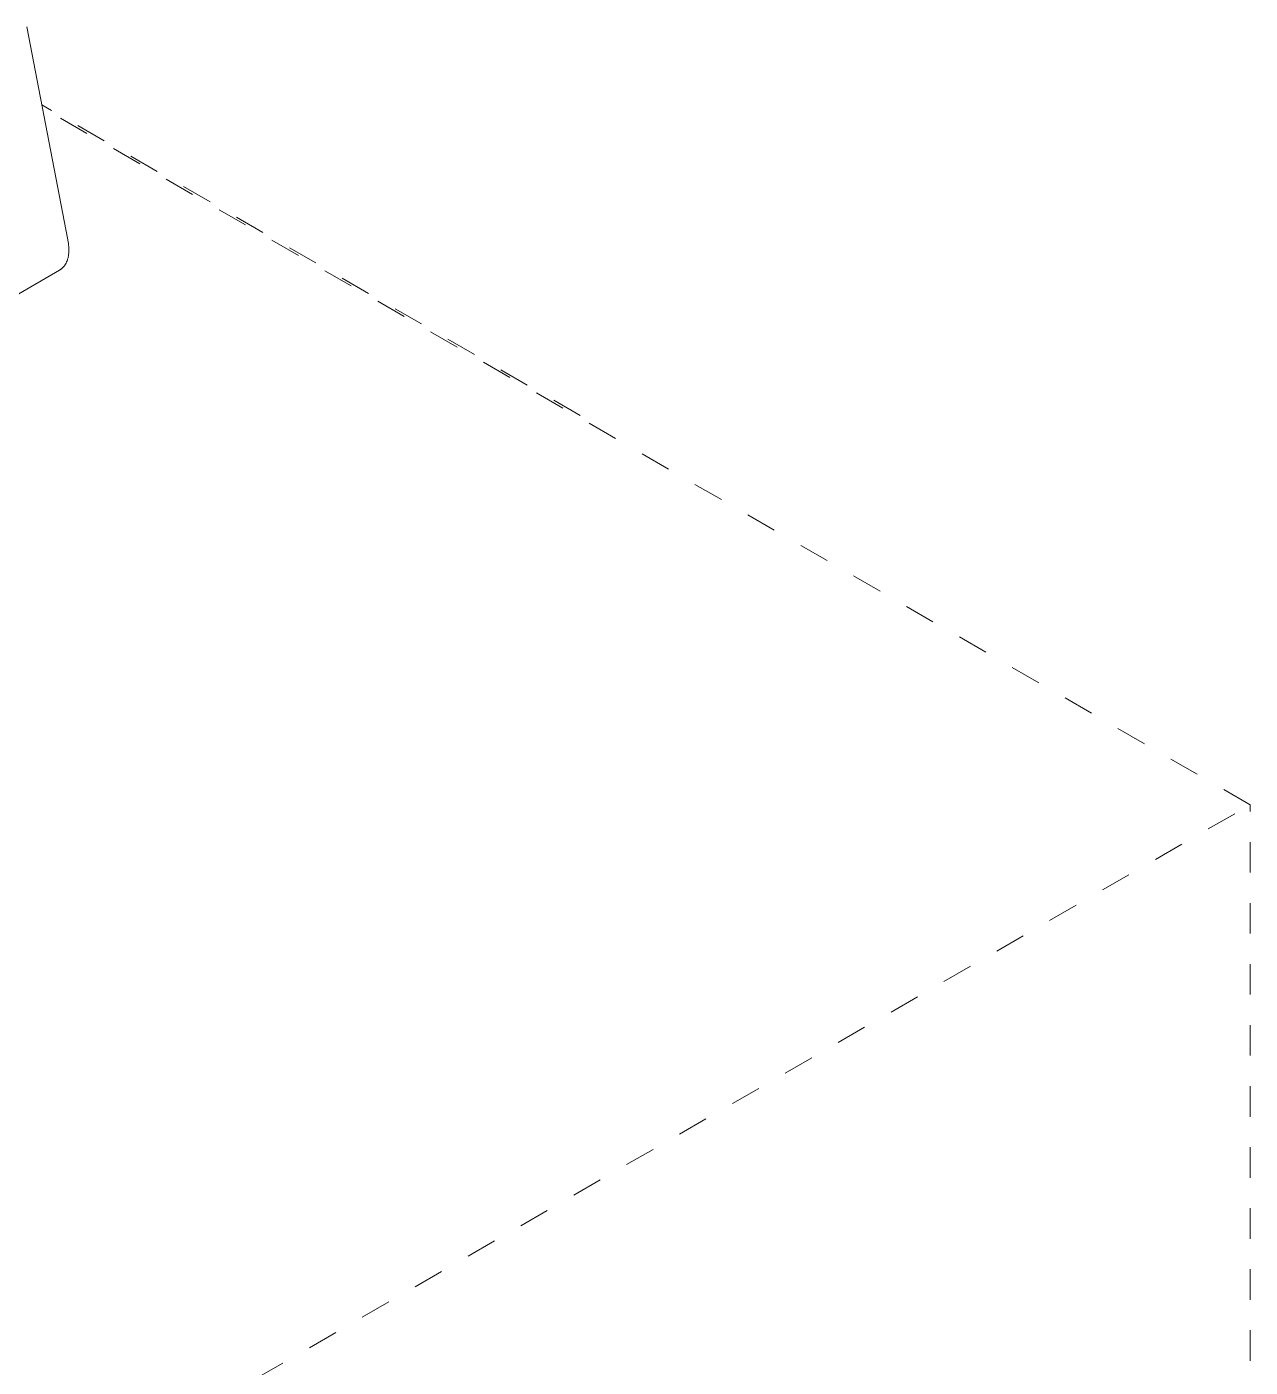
# Model space of a CAD drawing. Header units: inches. Extents: x -4 to 147, y -1 to 99.
# Drawn here: x 142.968 to 146.975, y 29.155 to 33.547 of the extents above; entities that cross this region are included whole.
import ezdxf

# ---------------------------------------------------------------- set-up
doc = ezdxf.new("R2010")
doc.units = ezdxf.units.IN
doc.linetypes.add('HIDDEN', pattern=[1.905, 1.27, -0.635])
doc.layers.add('ZANO_R', color=7, linetype='Continuous', lineweight=0)
doc.layers.add('ZANO_R_przerywana', color=250, linetype='HIDDEN', lineweight=0)

msp = doc.modelspace()

# ---------------------------------------------------------------- linework, layer by layer
at = {"layer": 'ZANO_R'}
for p, q in [((142.9678, 33.5469), (143.10204, 32.84935)), ((143.10204, 32.84935), (143.10216, 32.84873)), ((143.10216, 32.84873), (143.10338, 32.84164)), ((143.10338, 32.84164), (143.10389, 32.83809)), ((143.10389, 32.83809), (143.10433, 32.83455)), ((143.10433, 32.83455), (143.1047, 32.83102)), ((143.1047, 32.83102), (143.105, 32.8275)), ((143.105, 32.8275), (143.10522, 32.82398)), ((143.10534, 32.81101), (143.10519, 32.80789)), ((143.10522, 32.82398), (143.10537, 32.82048)), ((143.10542, 32.81415), (143.10534, 32.81101)), ((143.10537, 32.82048), (143.10543, 32.81731)), ((143.10543, 32.81731), (143.10542, 32.81415)), ((143.09335, 32.76715), (143.09272, 32.76619)), ((143.09395, 32.76812), (143.09335, 32.76715)), ((143.09454, 32.76911), (143.09395, 32.76812)), ((143.09512, 32.77011), (143.09454, 32.76911)), ((143.09567, 32.77112), (143.09512, 32.77011)), ((143.09621, 32.77214), (143.09567, 32.77112)), ((143.09673, 32.77317), (143.09621, 32.77214)), ((143.09772, 32.77527), (143.09673, 32.77317)), ((143.09825, 32.77647), (143.09772, 32.77527)), ((143.09876, 32.77768), (143.09825, 32.77647)), ((143.09924, 32.77889), (143.09876, 32.77768)), ((143.09971, 32.78013), (143.09924, 32.77889)), ((143.10058, 32.78262), (143.09971, 32.78013)), ((143.10137, 32.78516), (143.10058, 32.78262)), ((143.10208, 32.78773), (143.10137, 32.78516)), ((143.10272, 32.79034), (143.10208, 32.78773)), ((143.10329, 32.79298), (143.10272, 32.79034)), ((143.10379, 32.79565), (143.10329, 32.79298)), ((143.10426, 32.79867), (143.10379, 32.79565)), ((143.10465, 32.80172), (143.10426, 32.79867)), ((143.10496, 32.80479), (143.10465, 32.80172)), ((143.10519, 32.80789), (143.10496, 32.80479)), ((142.39305, 32.35569), (143.07514, 32.7495)), ((143.07603, 32.75003), (143.07514, 32.7495)), ((143.07691, 32.75057), (143.07603, 32.75003)), ((143.07778, 32.75113), (143.07691, 32.75057)), ((143.07863, 32.75171), (143.07778, 32.75113)), ((143.07947, 32.7523), (143.07863, 32.75171)), ((143.0803, 32.75292), (143.07947, 32.7523)), ((143.08112, 32.75354), (143.0803, 32.75292)), ((143.08192, 32.75419), (143.08112, 32.75354)), ((143.08271, 32.75485), (143.08192, 32.75419)), ((143.08349, 32.75552), (143.08271, 32.75485)), ((143.08426, 32.75621), (143.08349, 32.75552)), ((143.08501, 32.75692), (143.08426, 32.75621)), ((143.08574, 32.75764), (143.08501, 32.75692)), ((143.08647, 32.75837), (143.08574, 32.75764)), ((143.08717, 32.75912), (143.08647, 32.75837)), ((143.08787, 32.75988), (143.08717, 32.75912)), ((143.08861, 32.76074), (143.08787, 32.75988)), ((143.08934, 32.76161), (143.08861, 32.76074)), ((143.09005, 32.7625), (143.08934, 32.76161)), ((143.09075, 32.7634), (143.09005, 32.7625)), ((143.09142, 32.76432), (143.09075, 32.7634)), ((143.09208, 32.76525), (143.09142, 32.76432)), ((143.09272, 32.76619), (143.09208, 32.76525))]:
    msp.add_line(p, q, dxfattribs=at)
at = {"layer": 'ZANO_R_przerywana', "ltscale": 0.05}
for p, q in [((144.78038, 32.27312), (143.017, 33.29121)), ((146.97512, 30.99758), (143.01882, 33.28176)), ((132.98146, 22.91834), (146.97512, 30.99758)), ((146.97512, 23.37551), (146.97512, 30.99758))]:
    msp.add_line(p, q, dxfattribs=at)

doc.saveas('drawing.dxf')
